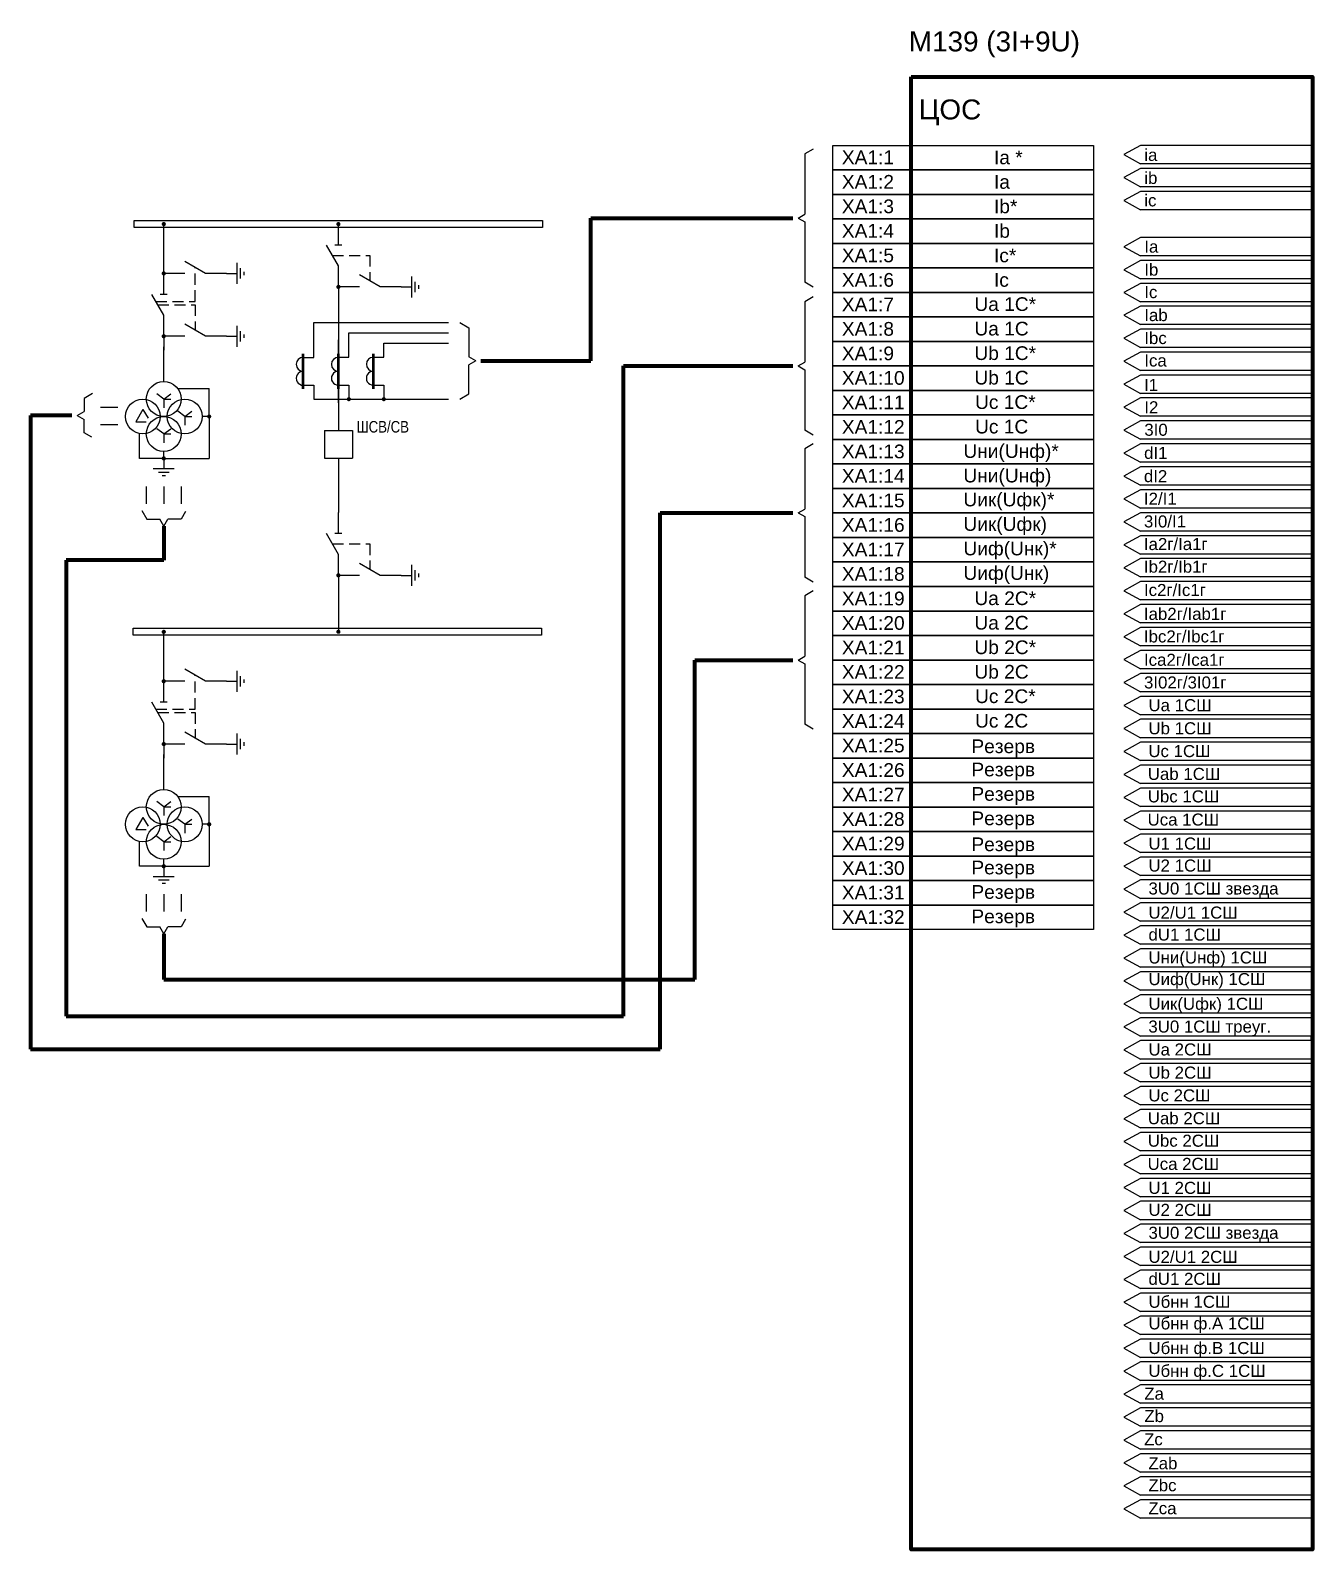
# Model space of a CAD drawing. Header units: millimetres. Extents: x 6 to 13069, y 2 to 2638.
# Drawn here: x 9369.5 to 9736.8, y 2116.7 to 2552 of the extents above; entities that cross this region are included whole.
import ezdxf
from ezdxf.enums import TextEntityAlignment as Align

# ---------------------------------------------------------------- set-up
doc = ezdxf.new("R2010")
doc.units = ezdxf.units.MM
doc.linetypes.add('штриховая2', pattern=[9.525, 6.35, -3.175])
doc.layers.add('Основная', color=7, linetype='Continuous')
doc.styles.add('Narrow', font='ARIALN.TTF')
doc.styles.get("Standard").update_dxf_attribs({"font": 'arial.ttf'})
doc.styles.add('Вывод', font='tahoma.ttf', dxfattribs={"height": 2.5})
doc.styles.add('Компонент', font='ARIALN.TTF', dxfattribs={"height": 3.5})

# ---------------------------------------------------------------- blocks, each defined once
blk = doc.blocks.new('*U19')
at = {"layer": 'Основная'}
for p, q in [((0, 0), (-8, 0)), ((-8, -8), (-8, 0)), ((0, -8), (0, 0)), ((0, -8), (-8, -8))]:
    blk.add_line(p, q, dxfattribs=at)
at = {"layer": 'Основная', "style": 'Компонент'}
blk.add_attdef('ОУ', text='', height=3.5, dxfattribs=at).set_placement((-15, -3), align=Align.MIDDLE_CENTER)
blk = doc.blocks.new('*U108')
at = {"color": 0}
blk.add_line((0, 0), (6, 3.43), dxfattribs=at)
blk = doc.blocks.new('*U16')
at = {"layer": 'Основная', "color": 0}
for p, q in [((-3, 0), (-9, 0)), ((9, 0), (3, 0))]:
    blk.add_line(p, q, dxfattribs=at)
at = {"layer": 'Основная', "ltscale": 0.25, "xscale": -1}
blk.add_blockref('*U108', (3, 0), dxfattribs=at)
at = {"layer": 'Основная'}
for tag, height, style, p in [('ОУ', 3.5, 'Компонент', (-25, 0)), ('В1', 2.5, 'Вывод', (-7, -2)), ('В2', 2.5, 'Вывод', (7, -2))]:
    blk.add_attdef(tag, text='', height=height, dxfattribs=dict(at, style=style)).set_placement(p, align=Align.MIDDLE_CENTER)
blk = doc.blocks.new('*U17')
at = {"layer": 'Основная'}
for p, q in [((-3, 0), (0, 0)), ((0, -3), (0, 3)), ((1, -1.5), (1, 1.5)), ((2, -0.5), (2, 0.5))]:
    blk.add_line(p, q, dxfattribs=at)
blk = doc.blocks.new('*U6')
at = {"layer": 'Основная', "color": 0}
blk.add_line((0, -1), (0, 1), dxfattribs=at)
blk = doc.blocks.new('*U15')
at = {"layer": 'Основная', "color": 0}
for p, q in [((0, 3), (0, 9)), ((0, -9), (0, -3))]:
    blk.add_line(p, q, dxfattribs=at)
at = {"ltscale": 0.25, "rotation": 89.99999999999999}
blk.add_blockref('*U6', (0, 3), dxfattribs=at)
at = {"layer": 'Основная', "ltscale": 0.25, "rotation": 89.99999999999999}
blk.add_blockref('*U108', (0, -3), dxfattribs=at)
at = {"layer": 'Основная'}
for tag, height, style, p in [('В1', 2.5, 'Вывод', (2, 7)), ('ОУ', 3.5, 'Компонент', (-12, 0)), ('В2', 2.5, 'Вывод', (2, -7))]:
    blk.add_attdef(tag, text='', height=height, dxfattribs=dict(at, style=style)).set_placement(p, align=Align.MIDDLE_CENTER)
blk = doc.blocks.new('*U60')
at = {"ltscale": 0.25, "const_width": 0.6}
blk.add_lwpolyline([(0, 0.3, 1), (0, -0.3, 1)], format="xyb", close=True, dxfattribs=at)
at = {"layer": 'Основная', "color": 0}
for p, q in [((0, 0), (0, -2)), ((0, -2), (0, -8)), ((0, -8), (0, -10))]:
    blk.add_line(p, q, dxfattribs=at)
blk = doc.blocks.new('*U24')
at = {"ltscale": 0.25}
for p, q in [((0, 4), (3, 4)), ((0, -4), (3, -4))]:
    blk.add_line(p, q, dxfattribs=at)
for centre, major_axis, start_param, end_param in [((0, -2), (-2, 0), 4.712389, 7.853982), ((0, 2), (0, -2), 3.141593, 6.283185)]:
    blk.add_ellipse(centre, major_axis=major_axis, ratio=1, start_param=start_param, end_param=end_param, dxfattribs=at)
at = {"layer": 'Основная', "color": 0, "lineweight": 50}
blk.add_line((0, -5), (0, 5), dxfattribs=at)
at = {"layer": 'Основная'}
for tag, height, style, p in [('В1', 2.5, 'Вывод', (5, 6)), ('ОУ', 3.5, 'Компонент', (-6, 0)), ('В2', 2.5, 'Вывод', (5, -6))]:
    blk.add_attdef(tag, text='', height=height, dxfattribs=dict(at, style=style)).set_placement(p, align=Align.MIDDLE_CENTER)
blk = doc.blocks.new('*U101')
at = {"ltscale": 0.25, "const_width": 0.6}
blk.add_lwpolyline([(0, 0.3, 1), (0, -0.3, 1)], format="xyb", close=True, dxfattribs=at)
at = {"layer": 'Основная', "color": 0}
for p, q in [((0, 0), (0, -2)), ((0, -2), (0, -14.15)), ((0, -14.15), (0, -16.15))]:
    blk.add_line(p, q, dxfattribs=at)
blk = doc.blocks.new('*U104')
at = {"ltscale": 0.25, "const_width": 0.6}
blk.add_lwpolyline([(0, -0.3, 1), (0, 0.3, 1)], format="xyb", close=True, dxfattribs=at)
at = {"layer": 'Основная', "color": 0}
for p, q in [((0, 12.15), (0, 14.15)), ((0, 2), (0, 12.15)), ((0, 0), (0, 2))]:
    blk.add_line(p, q, dxfattribs=at)
blk = doc.blocks.new('*U34')
at = {"ltscale": 0.25, "const_width": 0.6}
blk.add_lwpolyline([(0, 0.3, 1), (0, -0.3, 1)], format="xyb", close=True, dxfattribs=at)
at = {"layer": 'Основная', "color": 0}
for p, q in [((0, 0), (0, -2)), ((0, -2), (0, -2)), ((0, -2), (0, -4))]:
    blk.add_line(p, q, dxfattribs=at)
blk = doc.blocks.new('*U32')
at = {"ltscale": 0.35}
for p, q in [((0, 2), (-2, -1.5)), ((0, 2), (1.5, -0.5)), ((-2, -1.5), (1, -1.5))]:
    blk.add_line(p, q, dxfattribs=at)
blk.add_circle((0, 0), 5, dxfattribs=at)
at = {"ltscale": 0.35, "style": 'Компонент'}
blk.add_attdef('ОУ', text='', height=3.5, dxfattribs=at).set_placement((-3, 10), align=Align.MIDDLE_CENTER)
blk = doc.blocks.new('*U31')
at = {"ltscale": 0.35}
for q in [(-2, 1.5), (2, 1.5), (2, 0), (0, -2.5)]:
    blk.add_line((0, 0), q, dxfattribs=at)
blk.add_circle((0, 0), 5, dxfattribs=at)
at = {"ltscale": 0.35, "style": 'Компонент'}
blk.add_attdef('ОУ', text='', height=3.5, dxfattribs=at).set_placement((0, 8), align=Align.MIDDLE_CENTER)
blk = doc.blocks.new('*U33')
at = {"ltscale": 0.35}
for q in [(-2, 1.5), (2, 1.5), (2, 0), (0, -2.5)]:
    blk.add_line((0, 0), q, dxfattribs=at)
blk.add_circle((0, 0), 5, dxfattribs=at)
at = {"ltscale": 0.35, "style": 'Компонент'}
blk.add_attdef('ОУ', text='', height=3.5, dxfattribs=at).set_placement((-9, 8), align=Align.MIDDLE_CENTER)
blk = doc.blocks.new('*U38')
at = {"ltscale": 0.25, "const_width": 0.6}
blk.add_lwpolyline([(0.3, 0, 1), (-0.3, 0, 1)], format="xyb", close=True, dxfattribs=at)
at = {"layer": 'Основная', "color": 0}
for p, q in [((-5, 0), (-7, 0)), ((-2, 0), (-5, 0)), ((0, 0), (-2, 0))]:
    blk.add_line(p, q, dxfattribs=at)
blk = doc.blocks.new('*U36')
at = {"layer": 'Основная'}
for p, q in [((3, 0), (-3, 0)), ((0, 3), (0, 0)), ((1.5, -1), (-1.5, -1)), ((0.5, -2), (-0.5, -2))]:
    blk.add_line(p, q, dxfattribs=at)
blk = doc.blocks.new('*U37')
at = {"ltscale": 0.25, "const_width": 0.6}
blk.add_lwpolyline([(0, -0.3, 1), (0, 0.3, 1)], format="xyb", close=True, dxfattribs=at)
at = {"layer": 'Основная', "color": 0}
for p, q in [((0, 6), (0, 8)), ((0, 2), (0, 6)), ((0, 0), (0, 2))]:
    blk.add_line(p, q, dxfattribs=at)

msp = doc.modelspace()

# ---------------------------------------------------------------- hatches: boundary and pattern name
h = msp.add_hatch(color=256)
h.dxf.hatch_style = 1
h.paths.add_polyline_path([(9461.32, 2446.32, 1), (9460.12, 2446.32, 1)])
h = msp.add_hatch(color=256)
h.dxf.hatch_style = 1
h.paths.add_polyline_path([(9471.33, 2446.32, 1), (9470.13, 2446.32, 1)])

# ---------------------------------------------------------------- linework, layer by layer
for p, q in [((9593.77, 2517.99), (9591.33, 2516.59)), ((9591.33, 2516.59), (9591.33, 2499.31)), ((9687.5, 2519.01), (9682.72, 2516.38)), ((9682.72, 2516.38), (9687.5, 2513.75)), ((9736.81, 2519.01), (9687.5, 2519.01)), ((9736.81, 2519.01), (9736.81, 2513.75)), ((9687.5, 2512.43), (9682.72, 2509.8)), ((9736.81, 2513.75), (9687.5, 2513.75)), ((9736.81, 2512.43), (9687.5, 2512.43)), ((9736.81, 2512.43), (9736.81, 2507.17)), ((9682.72, 2509.8), (9687.5, 2507.17)), ((9687.5, 2505.85), (9682.72, 2503.22)), ((9682.72, 2503.22), (9687.5, 2500.59)), ((9736.81, 2507.17), (9687.5, 2507.17)), ((9736.81, 2505.85), (9687.5, 2505.85)), ((9736.81, 2505.85), (9736.81, 2500.59)), ((9589.45, 2498.21), (9591.33, 2499.31)), ((9736.81, 2500.59), (9687.5, 2500.59)), ((9589.45, 2498.21), (9591.33, 2497.14)), ((9591.33, 2497.14), (9591.34, 2479.83)), ((9687.5, 2492.62), (9682.72, 2489.99)), ((9736.81, 2492.62), (9687.5, 2492.62)), ((9736.81, 2492.62), (9736.81, 2487.36)), ((9682.72, 2489.99), (9687.5, 2487.36)), ((9687.5, 2486.05), (9682.72, 2483.41)), ((9736.81, 2487.36), (9687.5, 2487.36)), ((9736.81, 2486.05), (9687.5, 2486.05)), ((9736.81, 2486.05), (9736.81, 2480.78)), ((9682.72, 2483.41), (9687.5, 2480.78)), ((9593.77, 2478.41), (9591.34, 2479.83)), ((9687.5, 2479.47), (9682.72, 2476.84)), ((9736.81, 2480.78), (9687.5, 2480.78)), ((9736.81, 2479.47), (9687.5, 2479.47)), ((9736.81, 2479.47), (9736.81, 2474.21)), ((9593.77, 2475.62), (9591.33, 2474.22)), ((9591.33, 2474.22), (9591.33, 2456.94)), ((9682.72, 2476.84), (9687.5, 2474.21)), ((9687.5, 2472.97), (9682.72, 2470.34)), ((9736.81, 2474.21), (9687.5, 2474.21)), ((9736.81, 2472.97), (9687.5, 2472.97)), ((9736.81, 2472.97), (9736.81, 2467.71)), ((9682.72, 2470.34), (9687.5, 2467.71)), ((9450.64, 2458.3), (9450.64, 2468.3)), ((9450.64, 2468.3), (9489.27, 2468.3)), ((9460.72, 2458.31), (9460.72, 2465.31)), ((9460.72, 2465.31), (9489.27, 2465.31)), ((9495.06, 2466.8), (9495.06, 2458.45)), ((9687.5, 2466.39), (9682.72, 2463.76)), ((9736.81, 2467.71), (9687.5, 2467.71)), ((9736.81, 2466.39), (9687.5, 2466.39)), ((9736.81, 2466.39), (9736.81, 2461.13)), ((9470.73, 2458.32), (9470.73, 2462.32)), ((9470.73, 2462.32), (9489.27, 2462.32)), ((9682.72, 2463.76), (9687.5, 2461.13)), ((9687.5, 2459.81), (9682.72, 2457.18)), ((9736.81, 2461.13), (9687.5, 2461.13)), ((9736.81, 2459.81), (9687.5, 2459.81)), ((9736.81, 2459.81), (9736.81, 2454.55)), ((9497.05, 2457.32), (9495.05, 2456.16)), ((9495.05, 2447.83), (9495.05, 2456.16)), ((9497.05, 2457.32), (9495.06, 2458.45)), ((9589.45, 2455.84), (9591.33, 2456.94)), ((9589.45, 2455.84), (9591.33, 2454.77)), ((9682.72, 2457.18), (9687.5, 2454.55)), ((9591.33, 2454.77), (9591.34, 2437.46)), ((9687.5, 2453.24), (9682.72, 2450.61)), ((9736.81, 2454.55), (9687.5, 2454.55)), ((9736.81, 2453.24), (9687.5, 2453.24)), ((9736.81, 2453.24), (9736.81, 2447.98)), ((9387.31, 2447.9), (9384.88, 2446.48)), ((9450.64, 2450.3), (9450.64, 2446.32)), ((9460.72, 2450.31), (9460.72, 2446.32)), ((9470.73, 2450.32), (9470.73, 2446.32)), ((9492.46, 2446.32), (9495.05, 2447.83)), ((9682.72, 2450.61), (9687.5, 2447.98)), ((9687.5, 2446.66), (9682.72, 2444.03)), ((9736.81, 2447.98), (9687.5, 2447.98)), ((9736.81, 2446.66), (9687.5, 2446.66)), ((9736.81, 2446.66), (9736.81, 2441.4)), ((9382.88, 2441.6), (9384.88, 2442.77)), ((9384.88, 2446.48), (9384.88, 2442.77)), ((9389.54, 2444.06), (9394.51, 2444.06)), ((9450.64, 2446.32), (9489.27, 2446.32)), ((9682.72, 2444.03), (9687.5, 2441.4)), ((9382.88, 2441.6), (9384.88, 2440.45)), ((9384.88, 2436.69), (9384.88, 2440.45)), ((9389.54, 2439.06), (9394.51, 2439.06)), ((9687.5, 2440.08), (9682.72, 2437.45)), ((9736.81, 2441.4), (9687.5, 2441.4)), ((9736.81, 2440.08), (9687.5, 2440.08)), ((9736.81, 2440.08), (9736.81, 2434.82)), ((9387.05, 2435.42), (9384.88, 2436.69)), ((9593.77, 2436.04), (9591.34, 2437.46)), ((9682.72, 2437.45), (9687.5, 2434.82)), ((9736.81, 2434.82), (9687.5, 2434.82)), ((9593.77, 2433.5), (9591.33, 2432.1)), ((9591.33, 2432.1), (9591.33, 2414.82)), ((9687.5, 2433.51), (9682.72, 2430.88)), ((9682.72, 2430.88), (9687.5, 2428.24)), ((9736.81, 2433.51), (9687.5, 2433.51)), ((9736.81, 2433.51), (9736.81, 2428.24)), ((9687.5, 2426.93), (9682.72, 2424.3)), ((9736.81, 2428.24), (9687.5, 2428.24)), ((9736.81, 2426.93), (9687.5, 2426.93)), ((9736.81, 2426.93), (9736.81, 2421.67)), ((9402.69, 2421.32), (9402.69, 2416.35)), ((9407.69, 2421.32), (9407.69, 2416.35)), ((9412.69, 2421.32), (9412.69, 2416.35)), ((9682.72, 2424.3), (9687.5, 2421.67)), ((9736.81, 2421.67), (9687.5, 2421.67)), ((9687.5, 2420.35), (9682.72, 2417.72)), ((9682.72, 2417.72), (9687.5, 2415.09)), ((9736.81, 2420.35), (9687.5, 2420.35)), ((9736.81, 2420.35), (9736.81, 2415.09)), ((9401.45, 2414.41), (9402.87, 2411.97)), ((9402.87, 2411.97), (9406.58, 2411.97)), ((9407.75, 2409.97), (9406.58, 2411.97)), ((9407.75, 2409.97), (9408.9, 2411.97)), ((9412.66, 2411.97), (9408.9, 2411.97)), ((9413.93, 2414.15), (9412.66, 2411.97)), ((9589.45, 2413.72), (9591.33, 2414.82)), ((9589.45, 2413.72), (9591.33, 2412.65)), ((9591.33, 2412.65), (9591.34, 2395.33)), ((9687.5, 2413.77), (9682.72, 2411.14)), ((9736.81, 2415.09), (9687.5, 2415.09)), ((9736.81, 2413.77), (9687.5, 2413.77)), ((9736.81, 2413.77), (9736.81, 2408.51)), ((9682.72, 2411.14), (9687.5, 2408.51)), ((9736.81, 2408.51), (9687.5, 2408.51)), ((9687.5, 2407.2), (9682.72, 2404.57)), ((9682.72, 2404.57), (9687.5, 2401.94)), ((9736.81, 2407.2), (9687.5, 2407.2)), ((9736.81, 2407.2), (9736.81, 2401.94)), ((9687.5, 2400.62), (9682.72, 2397.99)), ((9736.81, 2401.94), (9687.5, 2401.94)), ((9736.81, 2400.62), (9687.5, 2400.62)), ((9736.81, 2400.62), (9736.81, 2395.36)), ((9593.77, 2393.91), (9591.34, 2395.33)), ((9682.72, 2397.99), (9687.5, 2395.36)), ((9736.81, 2395.36), (9687.5, 2395.36)), ((9593.77, 2391.35), (9591.33, 2389.95)), ((9687.5, 2394.04), (9682.72, 2391.41)), ((9682.72, 2391.41), (9687.5, 2388.78)), ((9736.81, 2394.04), (9687.5, 2394.04)), ((9736.81, 2394.04), (9736.81, 2388.78)), ((9591.33, 2389.95), (9591.33, 2372.67)), ((9687.5, 2387.47), (9682.72, 2384.84)), ((9736.81, 2388.78), (9687.5, 2388.78)), ((9736.81, 2387.47), (9687.5, 2387.47)), ((9736.81, 2387.47), (9736.81, 2382.2)), ((9682.72, 2384.84), (9687.5, 2382.2)), ((9736.81, 2382.2), (9687.5, 2382.2)), ((9687.5, 2380.89), (9682.72, 2378.26)), ((9682.72, 2378.26), (9687.5, 2375.63)), ((9736.81, 2380.89), (9687.5, 2380.89)), ((9736.81, 2380.89), (9736.81, 2375.63)), ((9589.45, 2371.57), (9591.33, 2372.67)), ((9687.5, 2374.31), (9682.72, 2371.68)), ((9736.81, 2375.63), (9687.5, 2375.63)), ((9736.81, 2374.31), (9687.5, 2374.31)), ((9736.81, 2374.31), (9736.81, 2369.05)), ((9589.45, 2371.57), (9591.33, 2370.5)), ((9591.33, 2370.5), (9591.34, 2353.18)), ((9682.72, 2371.68), (9687.5, 2369.05)), ((9736.81, 2369.05), (9687.5, 2369.05)), ((9687.5, 2367.73), (9682.72, 2365.1)), ((9682.72, 2365.1), (9687.5, 2362.47)), ((9736.81, 2367.73), (9687.5, 2367.73)), ((9736.81, 2367.73), (9736.81, 2362.47)), ((9687.5, 2361.16), (9682.72, 2358.53)), ((9736.81, 2362.47), (9687.5, 2362.47)), ((9736.81, 2361.16), (9687.5, 2361.16)), ((9736.81, 2361.16), (9736.81, 2355.9)), ((9682.72, 2358.53), (9687.5, 2355.9)), ((9736.81, 2355.9), (9687.5, 2355.9)), ((9593.77, 2351.76), (9591.34, 2353.18)), ((9687.5, 2354.58), (9682.72, 2351.95)), ((9682.72, 2351.95), (9687.5, 2349.32)), ((9736.81, 2354.58), (9687.5, 2354.58)), ((9736.81, 2354.58), (9736.81, 2349.32)), ((9687.5, 2348), (9682.72, 2345.37)), ((9736.81, 2349.32), (9687.5, 2349.32)), ((9736.81, 2348), (9687.5, 2348)), ((9736.81, 2348), (9736.81, 2342.74)), ((9682.72, 2345.37), (9687.5, 2342.74)), ((9736.81, 2342.74), (9687.5, 2342.74)), ((9687.5, 2341.43), (9682.72, 2338.8)), ((9682.72, 2338.8), (9687.5, 2336.16)), ((9736.81, 2341.43), (9687.5, 2341.43)), ((9736.81, 2341.43), (9736.81, 2336.16)), ((9687.5, 2334.85), (9682.72, 2332.22)), ((9736.81, 2336.16), (9687.5, 2336.16)), ((9736.81, 2334.85), (9687.5, 2334.85)), ((9736.81, 2334.85), (9736.81, 2329.59)), ((9682.72, 2332.22), (9687.5, 2329.59)), ((9736.81, 2329.59), (9687.5, 2329.59)), ((9687.5, 2328.27), (9682.72, 2325.64)), ((9682.72, 2325.64), (9687.5, 2323.01)), ((9736.81, 2328.27), (9687.5, 2328.27)), ((9736.81, 2328.27), (9736.81, 2323.01)), ((9687.5, 2321.7), (9682.72, 2319.06)), ((9736.81, 2323.01), (9687.5, 2323.01)), ((9736.81, 2321.7), (9687.5, 2321.7)), ((9736.81, 2321.7), (9736.81, 2316.43)), ((9682.72, 2319.06), (9687.5, 2316.43)), ((9736.81, 2316.43), (9687.5, 2316.43)), ((9687.5, 2315.12), (9682.72, 2312.49)), ((9682.72, 2312.49), (9687.5, 2309.86)), ((9736.81, 2315.12), (9687.5, 2315.12)), ((9736.81, 2315.12), (9736.81, 2309.86)), ((9687.5, 2308.54), (9682.72, 2305.91)), ((9736.81, 2309.86), (9687.5, 2309.86)), ((9736.81, 2308.54), (9687.5, 2308.54)), ((9736.81, 2308.54), (9736.81, 2303.28)), ((9402.69, 2304.46), (9402.69, 2299.49)), ((9407.69, 2304.46), (9407.69, 2299.49)), ((9412.69, 2304.46), (9412.69, 2299.49)), ((9682.72, 2305.91), (9687.5, 2303.28)), ((9736.81, 2303.28), (9687.5, 2303.28)), ((9687.5, 2301.96), (9682.72, 2299.33)), ((9682.72, 2299.33), (9687.5, 2296.7)), ((9736.81, 2301.96), (9687.5, 2301.96)), ((9736.81, 2301.96), (9736.81, 2296.7)), ((9401.45, 2297.54), (9402.87, 2295.11)), ((9402.87, 2295.11), (9406.58, 2295.11)), ((9407.75, 2293.11), (9406.58, 2295.11)), ((9407.75, 2293.11), (9408.9, 2295.11)), ((9412.66, 2295.11), (9408.9, 2295.11)), ((9413.93, 2297.28), (9412.66, 2295.11)), ((9687.5, 2295.39), (9682.72, 2292.76)), ((9736.81, 2296.7), (9687.5, 2296.7)), ((9736.81, 2295.39), (9687.5, 2295.39)), ((9736.81, 2295.39), (9736.81, 2290.13)), ((9682.72, 2292.76), (9687.5, 2290.13)), ((9736.81, 2290.13), (9687.5, 2290.13)), ((9687.5, 2288.81), (9682.72, 2286.18)), ((9682.72, 2286.18), (9687.5, 2283.55)), ((9736.81, 2288.81), (9687.5, 2288.81)), ((9736.81, 2288.81), (9736.81, 2283.55)), ((9687.5, 2282.23), (9682.72, 2279.6)), ((9736.81, 2283.55), (9687.5, 2283.55)), ((9736.81, 2282.23), (9687.5, 2282.23)), ((9736.81, 2282.23), (9736.81, 2276.97)), ((9682.72, 2279.6), (9687.5, 2276.97)), ((9736.81, 2276.97), (9687.5, 2276.97)), ((9687.5, 2275.66), (9682.72, 2273.02)), ((9682.72, 2273.02), (9687.5, 2270.39)), ((9736.81, 2275.66), (9687.5, 2275.66)), ((9736.81, 2275.66), (9736.81, 2270.39)), ((9687.5, 2269.08), (9682.72, 2266.45)), ((9736.81, 2270.39), (9687.5, 2270.39)), ((9736.81, 2269.08), (9687.5, 2269.08)), ((9736.81, 2269.08), (9736.81, 2263.82)), ((9682.72, 2266.45), (9687.5, 2263.82)), ((9736.81, 2263.82), (9687.5, 2263.82)), ((9687.5, 2262.5), (9682.72, 2259.87)), ((9682.72, 2259.87), (9687.5, 2257.24)), ((9736.81, 2262.5), (9687.5, 2262.5)), ((9736.81, 2262.5), (9736.81, 2257.24)), ((9687.5, 2255.92), (9682.72, 2253.29)), ((9736.81, 2257.24), (9687.5, 2257.24)), ((9736.81, 2255.92), (9687.5, 2255.92)), ((9736.81, 2255.92), (9736.81, 2250.66)), ((9682.72, 2253.29), (9687.5, 2250.66)), ((9687.5, 2249.35), (9682.72, 2246.72)), ((9682.72, 2246.72), (9687.5, 2244.09)), ((9736.81, 2250.66), (9687.5, 2250.66)), ((9736.81, 2249.35), (9687.5, 2249.35)), ((9736.81, 2249.35), (9736.81, 2244.09)), ((9687.5, 2242.77), (9682.72, 2240.14)), ((9736.81, 2244.09), (9687.5, 2244.09)), ((9736.81, 2242.77), (9687.5, 2242.77)), ((9736.81, 2242.77), (9736.81, 2237.51)), ((9682.72, 2240.14), (9687.5, 2237.51)), ((9687.5, 2236.19), (9682.72, 2233.56)), ((9682.72, 2233.56), (9687.5, 2230.93)), ((9736.81, 2237.51), (9687.5, 2237.51)), ((9736.81, 2236.19), (9687.5, 2236.19)), ((9736.81, 2236.19), (9736.81, 2230.93)), ((9687.5, 2229.62), (9682.72, 2226.98)), ((9736.81, 2230.93), (9687.5, 2230.93)), ((9736.81, 2229.62), (9687.5, 2229.62)), ((9736.81, 2229.62), (9736.81, 2224.35)), ((9682.72, 2226.98), (9687.5, 2224.35)), ((9687.5, 2223.04), (9682.72, 2220.41)), ((9682.72, 2220.41), (9687.5, 2217.78)), ((9736.81, 2224.35), (9687.5, 2224.35)), ((9736.81, 2223.04), (9687.5, 2223.04)), ((9736.81, 2223.04), (9736.81, 2217.78)), ((9687.5, 2216.46), (9682.72, 2213.83)), ((9736.81, 2217.78), (9687.5, 2217.78)), ((9736.81, 2216.46), (9687.5, 2216.46)), ((9736.81, 2216.46), (9736.81, 2211.2)), ((9682.72, 2213.83), (9687.5, 2211.2)), ((9687.5, 2209.88), (9682.72, 2207.25)), ((9682.72, 2207.25), (9687.5, 2204.62)), ((9736.81, 2211.2), (9687.5, 2211.2)), ((9736.81, 2209.88), (9687.5, 2209.88)), ((9736.81, 2209.88), (9736.81, 2204.62)), ((9687.5, 2203.31), (9682.72, 2200.68)), ((9736.81, 2204.62), (9687.5, 2204.62)), ((9736.81, 2203.31), (9687.5, 2203.31)), ((9736.81, 2203.31), (9736.81, 2198.05)), ((9682.72, 2200.68), (9687.5, 2198.05)), ((9687.5, 2196.73), (9682.72, 2194.1)), ((9682.72, 2194.1), (9687.5, 2191.47)), ((9736.81, 2198.05), (9687.5, 2198.05)), ((9736.81, 2196.73), (9687.5, 2196.73)), ((9736.81, 2196.73), (9736.81, 2191.47)), ((9687.5, 2190.15), (9682.72, 2187.52)), ((9736.81, 2191.47), (9687.5, 2191.47)), ((9736.81, 2190.15), (9687.5, 2190.15)), ((9736.81, 2190.15), (9736.81, 2184.89)), ((9682.72, 2187.52), (9687.5, 2184.89)), ((9687.5, 2183.58), (9682.72, 2180.95)), ((9736.81, 2184.89), (9687.5, 2184.89)), ((9736.81, 2183.58), (9687.5, 2183.58)), ((9736.81, 2183.58), (9736.81, 2178.31)), ((9682.72, 2180.95), (9687.5, 2178.31)), ((9687.5, 2177), (9682.72, 2174.37)), ((9736.81, 2178.31), (9687.5, 2178.31)), ((9736.81, 2177), (9687.5, 2177)), ((9736.81, 2177), (9736.81, 2171.74)), ((9682.72, 2174.37), (9687.5, 2171.74)), ((9687.5, 2170.42), (9682.72, 2167.79)), ((9736.81, 2171.74), (9687.5, 2171.74)), ((9736.81, 2170.42), (9687.5, 2170.42)), ((9736.81, 2170.42), (9736.81, 2165.16)), ((9682.72, 2167.79), (9687.5, 2165.16)), ((9687.5, 2163.84), (9682.72, 2161.21)), ((9736.81, 2165.16), (9687.5, 2165.16)), ((9736.81, 2163.84), (9687.5, 2163.84)), ((9736.81, 2163.84), (9736.81, 2158.58)), ((9682.72, 2161.21), (9687.5, 2158.58)), ((9687.5, 2157.27), (9682.72, 2154.64)), ((9736.81, 2158.58), (9687.5, 2158.58)), ((9736.81, 2157.27), (9687.5, 2157.27)), ((9736.81, 2157.27), (9736.81, 2152.01)), ((9682.72, 2154.64), (9687.5, 2152.01)), ((9687.5, 2150.69), (9682.72, 2148.06)), ((9736.81, 2152.01), (9687.5, 2152.01)), ((9736.81, 2150.69), (9687.5, 2150.69)), ((9736.81, 2150.69), (9736.81, 2145.43)), ((9682.72, 2148.06), (9687.5, 2145.43)), ((9687.5, 2144.11), (9682.72, 2141.48)), ((9736.81, 2145.43), (9687.5, 2145.43)), ((9736.81, 2144.11), (9687.5, 2144.11)), ((9736.81, 2144.11), (9736.81, 2138.85)), ((9682.72, 2141.48), (9687.5, 2138.85)), ((9687.5, 2137.54), (9682.72, 2134.91)), ((9736.81, 2138.85), (9687.5, 2138.85)), ((9736.81, 2137.54), (9687.5, 2137.54)), ((9736.81, 2137.54), (9736.81, 2132.27)), ((9682.72, 2134.91), (9687.5, 2132.27)), ((9687.5, 2130.96), (9682.72, 2128.33)), ((9736.81, 2132.27), (9687.5, 2132.27)), ((9736.81, 2130.96), (9687.5, 2130.96)), ((9736.81, 2130.96), (9736.81, 2125.7)), ((9682.72, 2128.33), (9687.5, 2125.7)), ((9736.81, 2125.7), (9687.5, 2125.7))]:
    msp.add_line(p, q)
at = {"lineweight": 100}
for p, q in [((9530.06, 2457.32), (9530.06, 2498.21)), ((9530.06, 2498.21), (9587.95, 2498.21)), ((9498.55, 2457.32), (9503.55, 2457.32)), ((9503.55, 2457.32), (9530.06, 2457.32)), ((9539.36, 2269.55), (9539.36, 2455.84)), ((9539.36, 2455.84), (9587.95, 2455.84)), ((9376.38, 2441.6), (9369.48, 2441.6)), ((9369.48, 2441.6), (9369.48, 2260.07)), ((9381.38, 2441.6), (9376.38, 2441.6)), ((9549.88, 2260.07), (9549.88, 2413.72)), ((9549.88, 2413.72), (9587.95, 2413.72)), ((9407.75, 2409.97), (9407.75, 2408.47)), ((9407.75, 2408.47), (9407.75, 2400.18)), ((9407.75, 2400.18), (9379.75, 2400.18)), ((9379.75, 2400.18), (9379.75, 2269.55)), ((9736.78, 2382.2), (9736.78, 2380.89)), ((9559.86, 2280.01), (9559.86, 2371.57)), ((9559.86, 2371.57), (9587.95, 2371.57)), ((9736.81, 2361.16), (9736.81, 2362.47)), ((9736.78, 2303.28), (9736.78, 2301.96)), ((9407.75, 2293.11), (9407.75, 2291.61)), ((9407.75, 2291.61), (9407.75, 2280.01)), ((9407.75, 2280.01), (9559.86, 2280.01)), ((9379.75, 2269.55), (9539.36, 2269.55)), ((9736.81, 2262.5), (9736.81, 2263.82)), ((9369.48, 2260.07), (9549.88, 2260.07)), ((9736.78, 2204.62), (9736.78, 2203.31)), ((9736.81, 2163.84), (9736.81, 2165.16))]:
    msp.add_line(p, q, dxfattribs=at)
msp.add_lwpolyline([(9621.77, 2538.67), (9736.81, 2538.67), (9736.81, 2116.66), (9621.77, 2116.66)], close=True, dxfattribs=at)
for points in [[(9599.38, 2519.05), (9674.01, 2519.05), (9674.01, 2512.02), (9599.38, 2512.02)], [(9599.38, 2512.02), (9674.01, 2512.02), (9674.01, 2505), (9599.38, 2505)], [(9599.38, 2505), (9674.01, 2505), (9674.01, 2497.98), (9599.38, 2497.98)], [(9599.38, 2497.98), (9674.01, 2497.98), (9674.01, 2490.95), (9599.38, 2490.95)], [(9599.38, 2490.95), (9674.01, 2490.95), (9674.01, 2483.93), (9599.38, 2483.93)], [(9599.38, 2483.93), (9674.01, 2483.93), (9674.01, 2476.91), (9599.38, 2476.91)], [(9599.38, 2476.91), (9674.01, 2476.91), (9674.01, 2469.89), (9599.38, 2469.89)], [(9599.38, 2469.89), (9674.01, 2469.89), (9674.01, 2462.86), (9599.38, 2462.86)], [(9599.38, 2462.86), (9674.01, 2462.86), (9674.01, 2455.84), (9599.38, 2455.84)], [(9599.38, 2455.84), (9674.01, 2455.84), (9674.01, 2448.82), (9599.38, 2448.82)], [(9599.38, 2448.82), (9674.01, 2448.82), (9674.01, 2441.8), (9599.38, 2441.8)], [(9599.38, 2441.8), (9674.01, 2441.8), (9674.01, 2434.77), (9599.38, 2434.77)], [(9599.38, 2434.77), (9674.01, 2434.77), (9674.01, 2427.75), (9599.38, 2427.75)], [(9599.38, 2427.75), (9674.01, 2427.75), (9674.01, 2420.73), (9599.38, 2420.73)], [(9599.38, 2420.73), (9674.01, 2420.73), (9674.01, 2413.7), (9599.38, 2413.7)], [(9599.38, 2413.7), (9674.01, 2413.7), (9674.01, 2406.68), (9599.38, 2406.68)], [(9599.38, 2406.68), (9674.01, 2406.68), (9674.01, 2399.66), (9599.38, 2399.66)], [(9599.38, 2399.66), (9674.01, 2399.66), (9674.01, 2392.64), (9599.38, 2392.64)], [(9599.38, 2392.64), (9674.01, 2392.64), (9674.01, 2385.61), (9599.38, 2385.61)], [(9599.38, 2385.61), (9674.01, 2385.61), (9674.01, 2378.59), (9599.38, 2378.59)], [(9599.38, 2378.59), (9674.01, 2378.59), (9674.01, 2371.57), (9599.38, 2371.57)], [(9599.38, 2371.57), (9674.01, 2371.57), (9674.01, 2364.54), (9599.38, 2364.54)], [(9599.38, 2364.54), (9674.01, 2364.54), (9674.01, 2357.52), (9599.38, 2357.52)], [(9599.38, 2357.52), (9674.01, 2357.52), (9674.01, 2350.5), (9599.38, 2350.5)], [(9599.38, 2350.5), (9674.01, 2350.5), (9674.01, 2343.48), (9599.38, 2343.48)], [(9599.38, 2343.48), (9674.01, 2343.48), (9674.01, 2336.45), (9599.38, 2336.45)], [(9599.38, 2336.45), (9674.01, 2336.45), (9674.01, 2329.43), (9599.38, 2329.43)], [(9599.38, 2329.43), (9674.01, 2329.43), (9674.01, 2322.41), (9599.38, 2322.41)], [(9599.38, 2322.41), (9674.01, 2322.41), (9674.01, 2315.39), (9599.38, 2315.39)], [(9599.38, 2315.39), (9674.01, 2315.39), (9674.01, 2308.36), (9599.38, 2308.36)], [(9599.38, 2308.36), (9674.01, 2308.36), (9674.01, 2301.34), (9599.38, 2301.34)], [(9599.38, 2301.34), (9674.01, 2301.34), (9674.01, 2294.32), (9599.38, 2294.32)]]:
    msp.add_lwpolyline(points, close=True)
msp.add_lwpolyline([(9492.46, 2468.3), (9495.06, 2466.8)])
at = {"layer": 'Основная'}
for p, q in [((9457.72, 2495.48), (9457.72, 2496.48)), ((9457.72, 2468.48), (9457.72, 2437.38)), ((9457.72, 2445.31), (9457.72, 2463.31)), ((9457.72, 2429.38), (9457.72, 2413.83))]:
    msp.add_line(p, q, dxfattribs=at)
for points in [[(9399.22, 2497.5), (9516.22, 2497.5), (9516.22, 2495.5), (9399.22, 2495.5)], [(9398.92, 2380.66), (9515.92, 2380.66), (9515.92, 2378.66), (9398.92, 2378.66)]]:
    msp.add_lwpolyline(points, close=True, dxfattribs=at)
at = {"layer": 'Основная', "ltscale": 0.25, "const_width": 0.6}
for points in [[(9407.39, 2496.5, 1), (9407.99, 2496.5, 1)], [(9407.39, 2496.5, 1), (9407.99, 2496.5, 1)], [(9457.42, 2496.48, 1), (9458.02, 2496.48, 1)], [(9407.39, 2379.64, 1), (9407.99, 2379.64, 1)], [(9407.39, 2379.64, 1), (9407.99, 2379.64, 1)], [(9457.42, 2379.68, 1), (9458.02, 2379.68, 1)]]:
    msp.add_lwpolyline(points, format="xyb", close=True, dxfattribs=at)
at = {"layer": 'Основная', "linetype": 'штриховая2', "ltscale": 0.5}
for points in [[(9456.01, 2487.48), (9466.72, 2487.48), (9466.72, 2480.19)], [(9405.4, 2474.35), (9416.69, 2474.35), (9416.69, 2484.06)], [(9405.98, 2473.35), (9416.69, 2473.35), (9416.69, 2466.06)], [(9456.01, 2404.83), (9466.72, 2404.83), (9466.72, 2397.55)], [(9405.4, 2357.49), (9416.69, 2357.49), (9416.69, 2367.2)], [(9405.98, 2356.49), (9416.69, 2356.49), (9416.69, 2349.2)]]:
    msp.add_lwpolyline(points, dxfattribs=at)
at = {"layer": 'Основная'}
for points in [[(9407.69, 2451.35), (9407.69, 2461.35)], [(9411.69, 2449.35), (9420.69, 2449.35)], [(9420.69, 2441.35), (9418.69, 2441.35)], [(9420.69, 2441.35), (9420.69, 2429.35)], [(9407.69, 2429.35), (9407.69, 2431.35)], [(9407.69, 2429.35), (9420.69, 2429.35)], [(9407.69, 2334.49), (9407.69, 2344.49)], [(9411.69, 2332.49), (9420.69, 2332.49)], [(9420.69, 2324.49), (9418.69, 2324.49)], [(9420.69, 2324.49), (9420.69, 2312.49)], [(9407.69, 2312.49), (9407.69, 2314.49)], [(9407.69, 2312.49), (9420.69, 2312.49)]]:
    msp.add_lwpolyline(points, dxfattribs=at)
at = {"layer": 'Основная', "ltscale": 100}
for points in [[(9400.69, 2429.35), (9400.69, 2436.35)], [(9400.69, 2312.49), (9400.69, 2319.49)]]:
    msp.add_lwpolyline(points, dxfattribs=at)

# ---------------------------------------------------------------- block references
at = {"layer": 'Основная', "ltscale": 0.25}
for name, p in [('*U104', (9407.69, 2482.35)), ('*U15', (9457.72, 2487.48)), ('*U16', (9416.69, 2482.35)), ('*U15', (9407.69, 2473.35)), ('*U17', (9428.69, 2482.35)), ('*U16', (9466.72, 2478.48)), ('*U17', (9478.72, 2478.48)), ('*U60', (9457.72, 2478.48)), ('*U34', (9407.69, 2464.35)), ('*U16', (9416.69, 2464.35)), ('*U17', (9428.69, 2464.35)), ('*U24', (9447.64, 2454.3)), ('*U24', (9457.72, 2454.31)), ('*U24', (9467.73, 2454.32)), ('*U37', (9420.69, 2441.35)), ('*U38', (9407.69, 2429.35)), ('*U36', (9407.69, 2426.35)), ('*U15', (9457.72, 2404.83)), ('*U16', (9466.72, 2395.83)), ('*U17', (9478.72, 2395.83)), ('*U101', (9457.72, 2395.83)), ('*U104', (9407.69, 2365.49)), ('*U16', (9416.69, 2365.49)), ('*U17', (9428.69, 2365.49)), ('*U15', (9407.69, 2356.49)), ('*U16', (9416.69, 2347.49)), ('*U34', (9407.69, 2347.49)), ('*U17', (9428.69, 2347.49)), ('*U37', (9420.69, 2324.49)), ('*U38', (9407.69, 2312.49)), ('*U36', (9407.69, 2309.49))]:
    msp.add_blockref(name, p, dxfattribs=at)
at = {"layer": 'Основная', "ltscale": 0.35}
for name, p in [('*U33', (9407.69, 2446.35)), ('*U32', (9401.69, 2441.35)), ('*U31', (9413.69, 2441.35)), ('*U31', (9407.69, 2436.35)), ('*U33', (9407.69, 2329.49)), ('*U32', (9401.69, 2324.49)), ('*U31', (9413.69, 2324.49)), ('*U31', (9407.69, 2319.49))]:
    msp.add_blockref(name, p, dxfattribs=at)
at = {"layer": 'Основная', "ltscale": 0.25, "rotation": 180}
msp.add_blockref('*U19', (9453.72, 2429.38), dxfattribs=at)

# ---------------------------------------------------------------- texts
for s, height, p in [('M139 (3I+9U)', 5.7136, (9621.15, 2545.97)), ('ЦОС', 5.714, (9624, 2526.48)), ('XA1:1', 3.926, (9601.95, 2513.65)), ('Ia *', 3.926, (9645.53, 2513.63)), ('ia', 3.45, (9688.6, 2514.59)), ('XA1:2', 3.926, (9601.95, 2506.63)), ('Ia', 3.926, (9645.53, 2506.61)), ('ib', 3.45, (9688.6, 2508)), ('XA1:3', 3.926, (9601.95, 2499.61)), ('Ib*', 3.926, (9645.53, 2499.59)), ('ic', 3.45, (9688.6, 2501.56)), ('XA1:4', 3.926, (9601.95, 2492.59)), ('Ib', 3.926, (9645.53, 2492.56)), ('Ia', 3.45, (9688.6, 2488.3)), ('XA1:5', 3.926, (9601.95, 2485.56)), ('Ic*', 3.926, (9645.53, 2485.54)), ('XA1:6', 3.926, (9601.95, 2478.54)), ('Ic', 3.926, (9645.53, 2478.52)), ('Ib', 3.45, (9688.6, 2481.71)), ('Ic', 3.45, (9688.6, 2475.27)), ('XA1:7', 3.926, (9601.95, 2471.52)), ('Ua 1С*', 3.926, (9639.92, 2471.59)), ('XA1:8', 3.926, (9601.95, 2464.5)), ('Ua 1С', 3.926, (9639.92, 2464.57)), ('Iab', 3.45, (9688.6, 2468.69)), ('Ibc', 3.45, (9688.6, 2462.11)), ('XA1:9', 3.926, (9601.95, 2457.47)), ('Ub 1С*', 3.926, (9639.92, 2457.54)), ('Ica', 3.45, (9688.6, 2455.67)), ('XA1:10', 3.926, (9601.95, 2450.45)), ('Ub 1С', 3.926, (9639.92, 2450.52)), ('I1', 3.45, (9688.54, 2448.69)), ('XA1:11', 3.926, (9601.95, 2443.43)), ('Uc 1С*', 3.926, (9640.11, 2443.51)), ('I2', 3.45, (9688.6, 2442.27)), ('XA1:12', 3.926, (9601.95, 2436.4)), ('Uc 1С', 3.926, (9640.11, 2436.49)), ('3I0', 3.45, (9688.6, 2435.83)), ('Uни(Uнф)*', 3.926, (9636.77, 2429.49)), ('XA1:13', 3.926, (9601.95, 2429.38)), ('dI1', 3.45, (9688.54, 2429.2)), ('XA1:14', 3.926, (9601.95, 2422.36)), ('Uни(Uнф)', 3.926, (9636.77, 2422.46)), ('dI2', 3.45, (9688.49, 2422.53)), ('XA1:15', 3.926, (9601.95, 2415.34)), ('Uик(Uфк)*', 3.926, (9636.77, 2415.6)), ('I2/I1', 3.45, (9688.49, 2416.06)), ('XA1:16', 3.926, (9601.95, 2408.31)), ('Uик(Uфк)', 3.926, (9636.77, 2408.58)), ('3I0/I1', 3.45, (9688.49, 2409.56)), ('XA1:17', 3.926, (9601.95, 2401.29)), ('Uиф(Uнк)*', 3.926, (9636.78, 2401.56)), ('Ia2г/Ia1г', 3.45, (9688.49, 2403.08)), ('Ib2г/Ib1г', 3.45, (9688.49, 2396.6)), ('XA1:18', 3.926, (9601.95, 2394.27)), ('Uиф(Uнк)', 3.926, (9636.78, 2394.54)), ('XA1:19', 3.926, (9601.95, 2387.24)), ('Ua 2С*', 3.926, (9639.92, 2387.31)), ('Ic2г/Ic1г', 3.45, (9688.51, 2389.91)), ('Iab2г/Iab1г', 3.4502, (9688.49, 2383.08)), ('XA1:20', 3.926, (9601.95, 2380.22)), ('Ua 2С', 3.926, (9639.92, 2380.29)), ('XA1:21', 3.926, (9601.95, 2373.2)), ('Ub 2С*', 3.926, (9639.92, 2373.26)), ('Ibc2г/Ibc1г', 3.4502, (9688.49, 2376.6)), ('Ica2г/Ica1г', 3.4502, (9688.51, 2369.91)), ('XA1:22', 3.926, (9601.95, 2366.18)), ('Ub 2С', 3.926, (9639.92, 2366.24)), ('3I02г/3I01г', 3.4502, (9688.51, 2363.42)), ('XA1:23', 3.926, (9601.95, 2359.15)), ('Uc 2С*', 3.926, (9640.11, 2359.23)), ('Ua 1СШ', 3.45, (9689.79, 2356.9)), ('XA1:24', 3.926, (9601.95, 2352.13)), ('Uc 2С', 3.926, (9640.11, 2352.21)), ('Ub 1СШ', 3.45, (9689.79, 2350.28)), ('XA1:25', 3.926, (9601.95, 2345.11)), ('Резерв', 3.926, (9639.06, 2344.89)), ('Uc 1СШ', 3.45, (9689.76, 2343.75)), ('Резерв', 3.926, (9639.06, 2338.24)), ('XA1:26', 3.926, (9601.95, 2338.09)), ('Uab 1СШ', 3.45, (9689.6, 2337.21)), ('XA1:27', 3.926, (9601.95, 2331.06)), ('Резерв', 3.926, (9639.06, 2331.24)), ('Ubc 1СШ', 3.45, (9689.6, 2330.77)), ('XA1:28', 3.926, (9601.95, 2324.04)), ('Резерв', 3.926, (9639.06, 2324.24)), ('Uca 1СШ', 3.45, (9689.54, 2324.13)), ('XA1:29', 3.926, (9601.95, 2317.02)), ('Резерв', 3.926, (9639.06, 2316.8)), ('U1 1СШ', 3.45, (9689.78, 2317.26)), ('XA1:30', 3.926, (9601.95, 2309.99)), ('Резерв', 3.926, (9639.06, 2310.15)), ('U2 1СШ', 3.45, (9689.79, 2310.96)), ('3U0 1СШ звезда', 3.4502, (9689.79, 2304.38)), ('XA1:31', 3.926, (9601.95, 2302.97)), ('Резерв', 3.926, (9639.06, 2303.15)), ('XA1:32', 3.926, (9601.95, 2295.95)), ('Резерв', 3.926, (9639.06, 2296.15)), ('U2/U1 1СШ', 3.45, (9689.78, 2297.48)), ('dU1 1СШ', 3.45, (9689.79, 2291.18)), ('Uни(Uнф) 1СШ', 3.4502, (9689.79, 2284.61)), ('Uиф(Uнк) 1СШ', 3.4502, (9689.79, 2278.41)), ('Uик(Uфк) 1СШ', 3.4502, (9689.79, 2271.35)), ('3U0 1СШ треуг.', 3.4502, (9689.76, 2264.82)), ('Ua 2СШ', 3.45, (9689.79, 2258.25)), ('Ub 2СШ', 3.45, (9689.79, 2251.62)), ('Uc 2СШ', 3.45, (9689.76, 2245.09)), ('Uab 2СШ', 3.45, (9689.6, 2238.55)), ('Ubc 2СШ', 3.45, (9689.6, 2232.11)), ('Uca 2СШ', 3.45, (9689.54, 2225.47)), ('U1 2СШ', 3.45, (9689.78, 2218.6)), ('U2 2СШ', 3.45, (9689.79, 2212.3)), ('3U0 2СШ звезда', 3.4502, (9689.79, 2205.73)), ('U2/U1 2СШ', 3.45, (9689.78, 2198.83)), ('dU1 2СШ', 3.45, (9689.79, 2192.53)), ('Uбнн 1СШ', 3.45, (9689.79, 2185.95)), ('Uбнн ф.A 1СШ', 3.4502, (9689.79, 2179.76)), ('Uбнн ф.B 1СШ', 3.4502, (9689.79, 2172.7)), ('Uбнн ф.C 1СШ', 3.4502, (9689.76, 2166.16)), ('Za', 3.45, (9688.6, 2159.63)), ('Zb', 3.45, (9688.6, 2153.19)), ('Zc', 3.45, (9688.54, 2146.55)), ('Zab', 3.45, (9689.78, 2139.68)), ('Zbc', 3.45, (9689.79, 2133.38)), ('Zca', 3.45, (9689.79, 2126.8))]:
    msp.add_text(s, height=height).set_placement(p)
at = {"layer": 'Основная', "insert": (9470.43, 2438.38), "char_height": 3.3, "width": 10, "attachment_point": 5, "style": 'Narrow'}
msp.add_mtext('\\pxi-3,l3,t3;ШСВ/СВ', dxfattribs=at)

doc.saveas('drawing.dxf')
